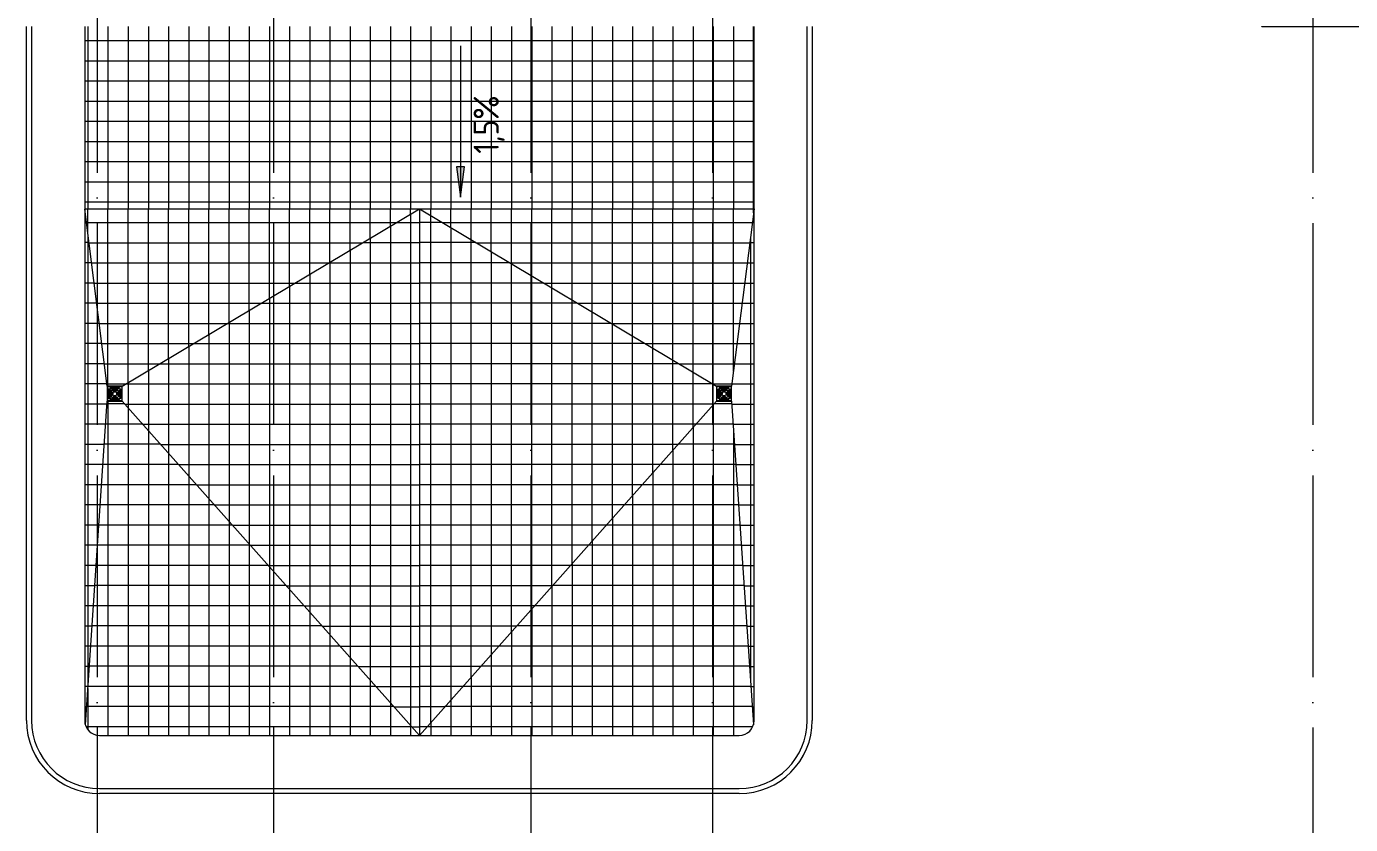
# Model space of a CAD drawing. Header units: millimetres. Extents: x -421858 to 614926, y -468665 to 141641.
# Drawn here: x 130726 to 143851, y -27249 to -19339 of the extents above; entities that cross this region are included whole.
import ezdxf

# ---------------------------------------------------------------- set-up
doc = ezdxf.new("R2010")
doc.units = ezdxf.units.MM
doc.linetypes.add('ADSK_Линия сетки', pattern=[25, 20, -2.5, 0, -2.5])
for name, color, linetype, lineweight in [('Крыша', 7, 'Continuous', 9), ('Крыша штриховка', 7, 'Continuous', 9), ('Оборудование', 8, 'Continuous', 18), ('Оси', 252, 'Continuous', 9), ('Размеры', 7, 'Continuous', 9), ('Стены внутренние', 7, 'Continuous', 18), ('Стены наружные', 7, 'Continuous', 18)]:
    doc.layers.add(name, color=color, linetype=linetype, lineweight=lineweight)
doc.styles.add('GOST Common_2', font='', dxfattribs={"width": 0.9, "height": 250})
doc.styles.get('GOST Common_2').set_extended_font_data('GOST type B')

# ---------------------------------------------------------------- blocks, each defined once
blk = doc.blocks.new('2 этаж')
at = {"layer": 'Размеры', "true_color": 0x636466}
blk.add_hatch(color=251, dxfattribs=at).paths.add_polyline_path([(135029, -21031), (135068, -20731), (134989, -20731)])
at = {"layer": 'Крыша', "color": 251, "true_color": 0x636466}
for p, q in [((137931, -19339), (137931, -21147)), ((137931, -21147), (131303, -21149)), ((131303, -21148), (137939, -21148)), ((131527, -22905), (131303, -21149)), ((131675, -22905), (134621, -21148)), ((134621, -21148), (134621, -26366)), ((134621, -21148), (137567, -22905)), ((137939, -21148), (137715, -22905)), ((131675, -22905), (131527, -22905)), ((131527, -22905), (131527, -23053)), ((131675, -23053), (131675, -22905)), ((137567, -22905), (137567, -23053)), ((137715, -22905), (137567, -22905)), ((137715, -23053), (137715, -22905)), ((131310, -26261), (131527, -23053)), ((131527, -23053), (131675, -23053)), ((131675, -23053), (134621, -26366)), ((134621, -26366), (131675, -23053)), ((134621, -26366), (137567, -23053)), ((137567, -23053), (134621, -26366)), ((137567, -23053), (137715, -23053)), ((137715, -23053), (137932, -26261))]:
    blk.add_line(p, q, dxfattribs=at)
at = {"layer": 'Крыша штриховка', "color": 251, "linetype": 'Continuous', "true_color": 0x636466}
for p, q in [((131334, -19339), (131334, -21149)), ((131534, -19339), (131534, -21149)), ((131734, -19339), (131734, -21149)), ((131934, -19339), (131934, -21149)), ((132134, -19339), (132134, -21148)), ((132334, -19339), (132334, -21148)), ((132534, -19339), (132534, -21148)), ((132734, -19339), (132734, -21148)), ((132934, -19339), (132934, -21148)), ((133134, -19339), (133134, -21148)), ((133334, -19339), (133334, -21148)), ((133534, -19339), (133534, -21148)), ((133734, -19339), (133734, -21148)), ((133934, -19339), (133934, -21148)), ((134134, -19339), (134134, -21148)), ((134334, -19339), (134334, -21148)), ((134534, -19339), (134534, -21148)), ((134734, -19339), (134734, -21148)), ((134934, -19339), (134934, -21148)), ((135134, -19339), (135134, -21148)), ((135334, -19339), (135334, -21148)), ((135534, -19339), (135534, -21147)), ((135734, -19339), (135734, -21147)), ((135934, -19339), (135934, -21147)), ((136134, -19339), (136134, -21147)), ((136334, -19339), (136334, -21147)), ((136534, -19339), (136534, -21147)), ((136734, -19339), (136734, -21147)), ((136934, -19339), (136934, -21147)), ((137134, -19339), (137134, -21147)), ((137334, -19339), (137334, -21147)), ((137534, -19339), (137534, -21147)), ((137734, -19339), (137734, -21147)), ((137931, -19482), (131303, -19482)), ((137931, -19682), (131303, -19682)), ((137931, -19882), (131303, -19882)), ((137931, -20082), (131303, -20082)), ((137931, -20282), (131303, -20282)), ((137931, -20482), (131303, -20482)), ((137931, -20682), (131303, -20682)), ((137931, -20882), (131303, -20882)), ((137931, -21082), (131303, -21082)), ((131334, -21394), (131334, -21148)), ((131534, -22905), (131534, -21148)), ((131734, -22870), (131734, -21148)), ((131934, -22750), (131934, -21148)), ((132134, -22631), (132134, -21148)), ((132334, -22512), (132334, -21148)), ((132534, -22393), (132534, -21148)), ((132734, -22273), (132734, -21148)), ((132934, -22154), (132934, -21148)), ((133134, -22035), (133134, -21148)), ((133334, -21915), (133334, -21148)), ((133534, -21796), (133534, -21148)), ((133734, -21677), (133734, -21148)), ((133934, -21557), (133934, -21148)), ((134134, -21438), (134134, -21148)), ((134334, -21319), (134334, -21148)), ((134534, -21199), (134534, -21148)), ((134534, -21200), (134534, -26267)), ((134734, -21215), (134734, -21148)), ((134735, -26238), (134735, -21216)), ((134934, -21335), (134934, -21148)), ((135134, -21454), (135134, -21148)), ((135334, -21573), (135334, -21148)), ((135534, -21692), (135534, -21148)), ((135734, -21812), (135734, -21148)), ((135934, -21931), (135934, -21148)), ((136134, -22050), (136134, -21148)), ((136334, -22170), (136334, -21148)), ((136534, -22289), (136534, -21148)), ((136734, -22408), (136734, -21148)), ((136934, -22528), (136934, -21148)), ((137134, -22647), (137134, -21148)), ((137334, -22766), (137334, -21148)), ((137534, -22886), (137534, -21148)), ((137734, -22755), (137734, -21148)), ((137934, -21186), (137934, -21148)), ((131320, -21282), (131303, -21282)), ((131320, -21283), (134395, -21283)), ((134334, -21319), (134334, -26043)), ((134396, -21282), (134621, -21282)), ((134845, -21282), (134621, -21282)), ((134847, -21283), (137922, -21283)), ((134935, -26013), (134935, -21335)), ((137922, -21282), (137939, -21282)), ((131345, -21482), (131303, -21482)), ((131338, -25843), (131338, -21426)), ((131346, -21483), (134060, -21483)), ((134061, -21482), (134621, -21482)), ((134134, -21439), (134134, -25818)), ((135180, -21482), (134621, -21482)), ((135135, -25788), (135135, -21455)), ((135182, -21483), (137896, -21483)), ((137896, -21482), (137939, -21482)), ((137904, -21425), (137904, -25843)), ((133934, -21558), (133934, -25593)), ((135335, -25564), (135335, -21574)), ((131371, -21682), (131303, -21682)), ((131371, -21682), (133725, -21682)), ((133726, -21682), (134621, -21682)), ((133734, -21677), (133734, -25368)), ((135516, -21682), (134621, -21682)), ((135517, -21682), (137871, -21682)), ((135535, -25339), (135535, -21693)), ((137871, -21682), (137939, -21682)), ((131396, -21882), (131303, -21882)), ((131397, -21882), (133390, -21882)), ((133334, -21916), (133334, -24918)), ((133391, -21882), (134621, -21882)), ((133534, -21796), (133534, -25143)), ((135851, -21882), (134621, -21882)), ((135734, -25114), (135734, -21812)), ((135852, -21882), (137845, -21882)), ((137845, -21882), (137939, -21882)), ((133134, -22035), (133134, -24693)), ((135934, -24889), (135934, -21932)), ((131422, -22082), (131303, -22082)), ((131422, -22082), (133054, -22082)), ((132934, -22154), (132934, -24469)), ((133055, -22082), (134621, -22082)), ((136186, -22082), (134621, -22082)), ((136134, -24664), (136134, -22051)), ((136188, -22082), (137820, -22082)), ((136334, -24439), (136334, -22170)), ((137820, -22082), (137939, -22082)), ((131447, -22282), (131303, -22282)), ((131448, -22282), (132719, -22282)), ((132720, -22282), (134621, -22282)), ((132734, -22274), (132734, -24244)), ((136522, -22282), (134621, -22282)), ((136523, -22282), (137794, -22282)), ((136534, -24214), (136534, -22289)), ((137794, -22282), (137939, -22282)), ((132534, -22393), (132534, -24019)), ((136734, -23990), (136734, -22409)), ((131473, -22482), (131303, -22482)), ((131473, -22482), (132384, -22482)), ((132334, -22512), (132334, -23794)), ((132385, -22482), (134621, -22482)), ((136857, -22482), (134621, -22482)), ((136858, -22482), (137769, -22482)), ((136934, -23765), (136934, -22528)), ((137769, -22482), (137939, -22482)), ((131499, -22682), (131303, -22682)), ((131499, -22682), (132049, -22682)), ((132050, -22682), (134621, -22682)), ((132134, -22632), (132134, -23569)), ((137192, -22682), (134621, -22682)), ((137134, -23540), (137134, -22647)), ((137193, -22682), (137743, -22682)), ((137743, -22682), (137939, -22682)), ((131934, -22751), (131934, -23344)), ((137334, -23315), (137334, -22766)), ((131524, -22882), (131303, -22882)), ((131524, -22882), (131714, -22882)), ((131714, -22882), (134621, -22882)), ((131734, -22870), (131734, -23119)), ((137528, -22882), (134621, -22882)), ((137528, -22882), (137718, -22882)), ((137534, -23090), (137534, -22886)), ((137718, -22882), (137939, -22882)), ((131525, -23082), (131303, -23082)), ((131700, -23081), (131525, -23081)), ((131534, -23053), (131534, -26366)), ((131700, -23082), (134621, -23082)), ((137542, -23082), (134621, -23082)), ((137534, -23090), (137534, -26366)), ((137717, -23081), (137542, -23081)), ((137717, -23082), (137939, -23082)), ((131734, -23120), (131734, -26366)), ((131512, -23282), (131303, -23282)), ((131878, -23281), (131512, -23281)), ((131878, -23282), (134621, -23282)), ((131934, -23345), (131934, -26366)), ((137364, -23282), (134621, -23282)), ((137334, -23315), (137334, -26366)), ((137730, -23281), (137364, -23281)), ((137730, -23282), (137939, -23282)), ((137734, -23333), (137734, -26366)), ((131498, -23482), (131303, -23482)), ((132056, -23481), (131498, -23481)), ((132056, -23482), (134621, -23482)), ((137186, -23482), (134621, -23482)), ((137744, -23481), (137186, -23481)), ((137744, -23482), (137939, -23482)), ((132134, -23570), (132134, -26366)), ((137134, -23540), (137134, -26366)), ((131485, -23682), (131303, -23682)), ((132234, -23681), (131485, -23681)), ((132234, -23682), (134621, -23682)), ((137008, -23682), (134621, -23682)), ((137757, -23681), (137008, -23681)), ((137758, -23682), (137939, -23682)), ((131471, -23882), (131303, -23882)), ((132411, -23881), (131471, -23881)), ((132334, -23795), (132334, -26366)), ((132412, -23882), (134621, -23882)), ((136830, -23882), (134621, -23882)), ((137771, -23881), (136831, -23881)), ((136934, -23765), (136934, -26366)), ((137771, -23882), (137939, -23882)), ((136734, -23990), (136734, -26366)), ((131457, -24082), (131303, -24082)), ((132589, -24081), (131457, -24081)), ((132534, -24020), (132534, -26366)), ((132590, -24082), (134621, -24082)), ((136652, -24082), (134621, -24082)), ((137785, -24081), (136653, -24081)), ((137785, -24082), (137939, -24082)), ((132767, -24281), (131444, -24281)), ((132734, -24244), (132734, -26366)), ((137798, -24281), (136475, -24281)), ((136534, -24215), (136534, -26366)), ((131444, -24282), (131303, -24282)), ((132768, -24282), (134621, -24282)), ((136474, -24282), (134621, -24282)), ((137798, -24282), (137939, -24282)), ((131430, -24482), (131303, -24482)), ((132945, -24481), (131430, -24481)), ((132934, -24469), (132934, -26366)), ((132945, -24482), (134621, -24482)), ((136297, -24482), (134621, -24482)), ((137812, -24481), (136297, -24481)), ((136334, -24440), (136334, -26366)), ((137812, -24482), (137939, -24482)), ((136134, -24665), (136134, -26366)), ((131417, -24682), (131303, -24682)), ((133123, -24681), (131417, -24681)), ((133123, -24682), (134621, -24682)), ((133134, -24694), (133134, -26366)), ((136119, -24682), (134621, -24682)), ((137825, -24681), (136119, -24681)), ((137825, -24682), (137939, -24682)), ((131403, -24882), (131303, -24882)), ((133301, -24881), (131403, -24881)), ((133301, -24882), (134621, -24882)), ((133334, -24919), (133334, -26366)), ((135941, -24882), (134621, -24882)), ((135934, -24890), (135934, -26366)), ((137839, -24881), (135941, -24881)), ((137839, -24882), (137939, -24882)), ((131390, -25082), (131303, -25082)), ((133478, -25081), (131390, -25081)), ((133479, -25082), (134621, -25082)), ((133534, -25144), (133534, -26366)), ((135763, -25082), (134621, -25082)), ((135734, -25114), (135734, -26366)), ((137852, -25081), (135764, -25081)), ((137852, -25082), (137939, -25082)), ((131376, -25282), (131303, -25282)), ((133656, -25281), (131376, -25281)), ((133657, -25282), (134621, -25282)), ((135585, -25282), (134621, -25282)), ((137866, -25281), (135586, -25281)), ((137866, -25282), (137939, -25282)), ((133734, -25369), (133734, -26366)), ((135534, -25339), (135534, -26366)), ((131363, -25482), (131303, -25482)), ((133834, -25481), (131363, -25481)), ((133835, -25482), (134621, -25482)), ((135407, -25482), (134621, -25482)), ((135334, -25564), (135334, -26366)), ((137879, -25481), (135408, -25481)), ((137879, -25482), (137939, -25482)), ((131349, -25682), (131303, -25682)), ((134012, -25681), (131349, -25681)), ((133934, -25594), (133934, -26366)), ((134013, -25682), (134621, -25682)), ((135229, -25682), (134621, -25682)), ((137893, -25681), (135230, -25681)), ((137893, -25682), (137939, -25682)), ((134134, -25819), (134134, -26366)), ((135134, -25789), (135134, -26366)), ((131336, -25882), (131303, -25882)), ((131334, -25901), (131334, -26307)), ((134190, -25881), (131336, -25881)), ((134190, -25882), (134621, -25882)), ((135052, -25882), (134621, -25882)), ((137906, -25881), (135052, -25881)), ((137906, -25882), (137939, -25882)), ((131322, -26082), (131303, -26082)), ((134368, -26081), (131322, -26081)), ((134334, -26044), (134334, -26366)), ((134368, -26082), (134621, -26082)), ((134874, -26082), (134621, -26082)), ((137920, -26081), (134874, -26081)), ((134934, -26014), (134934, -26366)), ((137920, -26082), (137939, -26082)), ((134734, -26239), (134734, -26366)), ((134546, -26281), (131318, -26281)), ((134534, -26268), (134534, -26366)), ((134546, -26282), (134621, -26282)), ((134696, -26282), (134621, -26282)), ((137924, -26281), (134696, -26281))]:
    blk.add_line(p, q, dxfattribs=at)
at = {"layer": 'Оборудование', "color": 251, "true_color": 0x636466}
for p, q in [((131675, -22905), (131527, -22905)), ((131527, -22905), (131527, -23053)), ((131531, -23049), (131531, -22909)), ((131531, -22909), (131671, -22909)), ((131538, -22939), (131538, -23019)), ((131541, -22939), (131541, -23019)), ((131548, -22939), (131548, -23019)), ((131551, -22939), (131551, -23019)), ((131554, -22955), (131554, -23003)), ((131557, -22955), (131557, -23003)), ((131561, -22917), (131641, -22917)), ((131561, -22919), (131641, -22919)), ((131561, -22927), (131641, -22927)), ((131561, -22929), (131641, -22929)), ((131564, -22955), (131564, -23003)), ((131567, -22955), (131567, -23003)), ((131577, -22933), (131625, -22933)), ((131577, -22935), (131625, -22935)), ((131577, -22943), (131625, -22943)), ((131577, -22945), (131625, -22945)), ((131593, -22949), (131609, -22949)), ((131593, -22951), (131609, -22951)), ((131593, -22959), (131609, -22959)), ((131593, -22961), (131609, -22961)), ((131635, -22955), (131635, -23003)), ((131638, -22955), (131638, -23003)), ((131645, -22955), (131645, -23003)), ((131648, -22955), (131648, -23003)), ((131651, -22939), (131651, -23019)), ((131654, -22939), (131654, -23019)), ((131661, -22939), (131661, -23019)), ((131664, -22939), (131664, -23019)), ((131671, -22909), (131671, -23049)), ((131675, -23053), (131675, -22905)), ((137571, -23049), (137571, -22909)), ((137571, -22909), (137711, -22909)), ((137578, -22939), (137578, -23019)), ((137581, -22939), (137581, -23019)), ((137588, -22939), (137588, -23019)), ((137591, -22939), (137591, -23019)), ((137594, -22955), (137594, -23003)), ((137597, -22955), (137597, -23003)), ((137601, -22917), (137681, -22917)), ((137601, -22919), (137681, -22919)), ((137601, -22927), (137681, -22927)), ((137601, -22929), (137681, -22929)), ((137604, -22955), (137604, -23003)), ((137607, -22955), (137607, -23003)), ((137617, -22933), (137665, -22933)), ((137617, -22935), (137665, -22935)), ((137617, -22943), (137665, -22943)), ((137617, -22945), (137665, -22945)), ((137633, -22949), (137649, -22949)), ((137633, -22951), (137649, -22951)), ((137633, -22959), (137649, -22959)), ((137633, -22961), (137649, -22961)), ((137675, -22955), (137675, -23003)), ((137678, -22955), (137678, -23003)), ((137685, -22955), (137685, -23003)), ((137688, -22955), (137688, -23003)), ((137691, -22939), (137691, -23019)), ((137694, -22939), (137694, -23019)), ((137701, -22939), (137701, -23019)), ((137704, -22939), (137704, -23019)), ((137711, -22909), (137711, -23049)), ((131527, -23053), (131675, -23053)), ((131671, -23049), (131531, -23049)), ((131561, -23029), (131641, -23029)), ((131561, -23032), (131641, -23032)), ((131561, -23039), (131641, -23039)), ((131561, -23042), (131641, -23042)), ((131570, -22971), (131570, -22987)), ((131573, -22971), (131573, -22987)), ((131577, -23013), (131625, -23013)), ((131577, -23016), (131625, -23016)), ((131577, -23023), (131625, -23023)), ((131577, -23026), (131625, -23026)), ((131580, -22971), (131580, -22987)), ((131583, -22971), (131583, -22987)), ((131593, -22997), (131609, -22997)), ((131593, -23000), (131609, -23000)), ((131593, -23007), (131609, -23007)), ((131593, -23010), (131609, -23010)), ((131619, -22971), (131619, -22987)), ((131622, -22971), (131622, -22987)), ((131629, -22971), (131629, -22987)), ((131632, -22971), (131632, -22987)), ((137711, -23049), (137571, -23049)), ((137601, -23029), (137681, -23029)), ((137601, -23032), (137681, -23032)), ((137601, -23039), (137681, -23039)), ((137601, -23042), (137681, -23042)), ((137610, -22971), (137610, -22987)), ((137613, -22971), (137613, -22987)), ((137617, -23013), (137665, -23013)), ((137617, -23016), (137665, -23016)), ((137617, -23023), (137665, -23023)), ((137617, -23026), (137665, -23026)), ((137620, -22971), (137620, -22987)), ((137623, -22971), (137623, -22987)), ((137633, -22997), (137649, -22997)), ((137633, -23000), (137649, -23000)), ((137633, -23007), (137649, -23007)), ((137633, -23010), (137649, -23010)), ((137659, -22971), (137659, -22987)), ((137662, -22971), (137662, -22987)), ((137669, -22971), (137669, -22987)), ((137672, -22971), (137672, -22987))]:
    blk.add_line(p, q, dxfattribs=at)
for centre, radius, start, end in [((131545, -22939), 6.24, 0, 180), ((131545, -22939), 3.76, 0, 180), ((131561, -22923), 6.24, 90, 270), ((131561, -22955), 6.24, 0, 180), ((131561, -22923), 3.76, 90, 270), ((131561, -22955), 3.76, 0, 180), ((131577, -22939), 6.24, 90, 270), ((131577, -22971), 6.24, 0, 180), ((131577, -22939), 3.76, 90, 270), ((131577, -22971), 3.76, 0, 180), ((131593, -22955), 6.24, 90, 270), ((131593, -22955), 3.76, 90, 270), ((131609, -22955), 6.24, 270, 90), ((131609, -22955), 3.76, 270, 90), ((131625, -22971), 6.24, 0, 180), ((131625, -22971), 3.76, 0, 180), ((131625, -22939), 6.24, 270, 90), ((131625, -22939), 3.76, 270, 90), ((131641, -22955), 6.24, 0, 180), ((131641, -22955), 3.76, 0, 180), ((131641, -22923), 6.24, 270, 90), ((131641, -22923), 3.76, 270, 90), ((131657, -22939), 6.24, 0, 180), ((131657, -22939), 3.76, 0, 180), ((137585, -22939), 6.24, 0, 180), ((137585, -22939), 3.76, 0, 180), ((137601, -22923), 6.24, 90, 270), ((137601, -22955), 6.24, 0, 180), ((137601, -22923), 3.76, 90, 270), ((137601, -22955), 3.76, 0, 180), ((137617, -22939), 6.24, 90, 270), ((137617, -22971), 6.24, 0, 180), ((137617, -22939), 3.76, 90, 270), ((137617, -22971), 3.76, 0, 180), ((137633, -22955), 6.24, 90, 270), ((137633, -22955), 3.76, 90, 270), ((137649, -22955), 6.24, 270, 90), ((137649, -22955), 3.76, 270, 90), ((137665, -22971), 6.24, 0, 180), ((137665, -22971), 3.76, 0, 180), ((137665, -22939), 6.24, 270, 90), ((137665, -22939), 3.76, 270, 90), ((137681, -22955), 6.24, 0, 180), ((137681, -22955), 3.76, 0, 180), ((137681, -22923), 6.24, 270, 90), ((137681, -22923), 3.76, 270, 90), ((137697, -22939), 6.24, 0, 180), ((137697, -22939), 3.76, 0, 180), ((131545, -23019), 6.24, 180, 0), ((131545, -23019), 3.76, 180, 0), ((131561, -23003), 6.24, 180, 0), ((131561, -23036), 6.24, 90, 270), ((131561, -23003), 3.76, 180, 0), ((131561, -23036), 3.76, 90, 270), ((131577, -22987), 6.24, 180, 0), ((131577, -23020), 6.24, 90, 270), ((131577, -22987), 3.76, 180, 0), ((131577, -23020), 3.76, 90, 270), ((131593, -23004), 6.24, 90, 270), ((131593, -23004), 3.76, 90, 270), ((131609, -23004), 6.24, 270, 90), ((131609, -23004), 3.76, 270, 90), ((131625, -22987), 6.24, 180, 0), ((131625, -22987), 3.76, 180, 0), ((131625, -23020), 6.24, 270, 90), ((131625, -23020), 3.76, 270, 90), ((131641, -23003), 6.24, 180, 0), ((131641, -23003), 3.76, 180, 0), ((131641, -23036), 6.24, 270, 90), ((131641, -23036), 3.76, 270, 90), ((131657, -23019), 6.24, 180, 0), ((131657, -23019), 3.76, 180, 0), ((137585, -23019), 6.24, 180, 0), ((137585, -23019), 3.76, 180, 0), ((137601, -23003), 6.24, 180, 0), ((137601, -23036), 6.24, 90, 270), ((137601, -23003), 3.76, 180, 0), ((137601, -23036), 3.76, 90, 270), ((137617, -22987), 6.24, 180, 0), ((137617, -23020), 6.24, 90, 270), ((137617, -22987), 3.76, 180, 0), ((137617, -23020), 3.76, 90, 270), ((137633, -23004), 6.24, 90, 270), ((137633, -23004), 3.76, 90, 270), ((137649, -23004), 6.24, 270, 90), ((137649, -23004), 3.76, 270, 90), ((137665, -22987), 6.24, 180, 0), ((137665, -22987), 3.76, 180, 0), ((137665, -23020), 6.24, 270, 90), ((137665, -23020), 3.76, 270, 90), ((137681, -23003), 6.24, 180, 0), ((137681, -23003), 3.76, 180, 0), ((137681, -23036), 6.24, 270, 90), ((137681, -23036), 3.76, 270, 90), ((137697, -23019), 6.24, 180, 0), ((137697, -23019), 3.76, 180, 0)]:
    blk.add_arc(centre, radius, start, end, dxfattribs=at)
at = {"layer": 'Оси', "color": 251, "linetype": 'ADSK_Линия сетки', "ltscale": 100, "true_color": 0x636466}
for p, q in [((131426, 33713), (131426, -32263)), ((133176, 33713), (133176, -32263)), ((135726, 33713), (135726, -32263)), ((137526, 33713), (137526, -32263)), ((143476, 33713), (143476, -30993))]:
    blk.add_line(p, q, dxfattribs=at)
at = {"layer": 'Размеры', "color": 251, "lineweight": 20, "true_color": 0x636466}
blk.add_line((135028, -19531), (135029, -21031), dxfattribs=at)
at = {"layer": 'Размеры', "color": 251, "true_color": 0x636466}
for p, q in [((135068, -20731), (134989, -20731)), ((134989, -20731), (135029, -21031)), ((135029, -21031), (135068, -20731))]:
    blk.add_line(p, q, dxfattribs=at)
at = {"layer": 'Стены внутренние', "color": 251, "true_color": 0x636466}
for p, q in [((130726, -26218), (130726, -19339)), ((130776, -19339), (130776, -26218)), ((131303, -19339), (131303, -26218)), ((137939, -26218), (137939, -19339)), ((138466, -26218), (138466, -19339)), ((138516, -19339), (138516, -26218)), ((131451, -26366), (137791, -26366)), ((131451, -26893), (137791, -26893)), ((137791, -26943), (131451, -26943))]:
    blk.add_line(p, q, dxfattribs=at)
for centre, radius, start, end in [((131451, -26218), 725, 180, 270), ((131451, -26218), 675, 180, 270), ((131451, -26218), 148, 180, 270), ((137791, -26218), 148, 270, 0), ((137791, -26218), 675, 270, 0), ((137791, -26218), 725, 270, 0)]:
    blk.add_arc(centre, radius, start, end, dxfattribs=at)
at = {"layer": 'Стены наружные', "color": 251, "true_color": 0x636466}
for p, q in [((142971, -19344), (142971, -19339)), ((148011, -19344), (142971, -19344)), ((143511, -19339), (143511, -19344))]:
    blk.add_line(p, q, dxfattribs=at)
at = {"layer": 'Размеры', "color": 251, "true_color": 0x636466, "style": 'GOST Common_2', "width": 0.9}
blk.add_text('1,5%%%', height=250, rotation=90, dxfattribs=at).set_placement((135408, -20600))

msp = doc.modelspace()

# ---------------------------------------------------------------- block references
msp.add_blockref('2 этаж', (0, 0))

doc.saveas('drawing.dxf')
